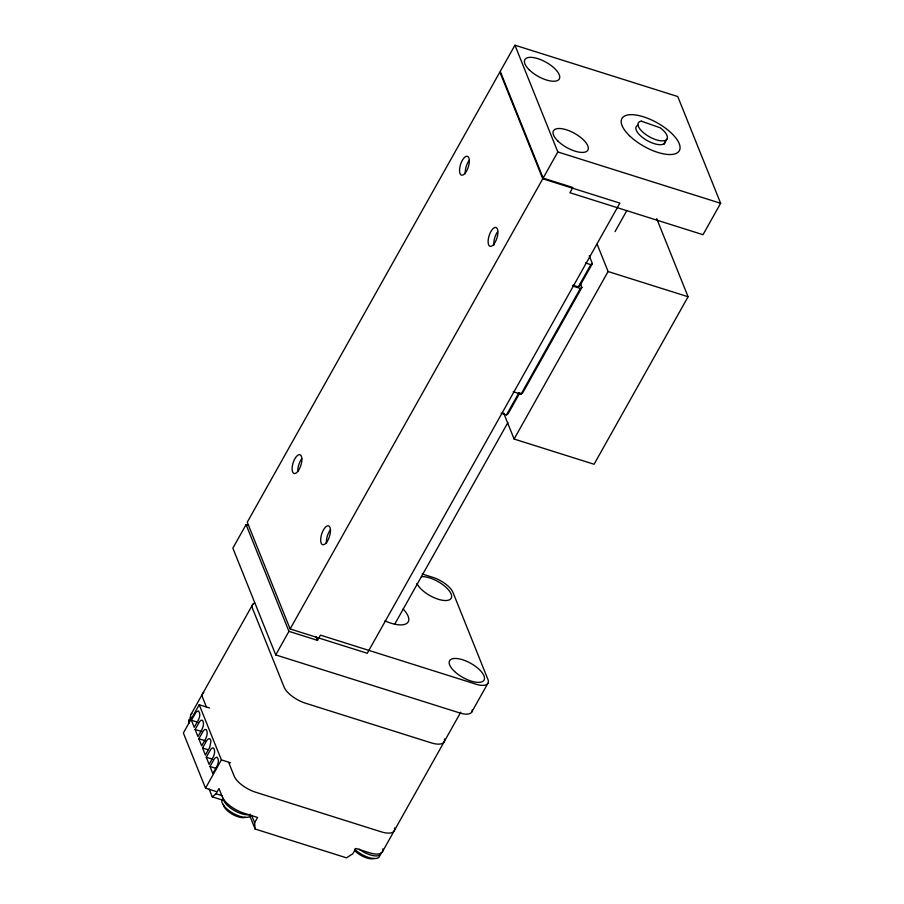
<?xml version="1.0" encoding="UTF-8"?>
<svg xmlns="http://www.w3.org/2000/svg" width="904" height="904" viewBox="0 0 904 904"><rect width="100%" height="100%" fill="white"/><g stroke="black" fill="none" stroke-linecap="round" stroke-linejoin="round"><path stroke-width="1.36" d="M248.668 525.427L246.069 524.614L232.859 548.163L275.731 654.914L460.825 713.279A18.487 7.571 29.3 0 0 472.193 710.024M514.941 45.2L500.251 71.371L543.134 178.122L572.831 187.49L569.904 192.721L703.007 234.701L720.635 203.287L677.763 96.547L514.941 45.2L557.813 151.951L720.635 203.287M191.139 714.183L252.826 604.256M209.615 708.013L199.23 704.736L183.365 733.008L205.524 788.164L215.909 791.441M191.388 720.239L196.191 711.945L198.451 710.894C202.53 715.945 196.326 722.895 194.247 727.347L191.388 720.239L197.886 722.285M195.106 729.483L199.807 721.324L201.366 720.126L202.688 720.511C205.502 726.081 200.236 731.946 197.965 736.602L195.106 729.483L201.603 731.528M198.823 738.737L203.524 730.568L205.072 729.381L206.406 729.754C209.219 735.336 203.954 741.201 201.682 745.856L198.823 738.737L205.321 740.783M206.259 757.236L210.937 749.1L212.496 747.89L213.819 748.252C216.666 753.823 211.389 759.699 209.118 764.355L206.259 757.236L212.745 759.292M209.977 766.49L214.723 758.264L216.983 757.134C221.175 762.106 214.869 769.214 212.824 773.609L209.977 766.49L216.463 768.536M290.127 628.958L542.762 178.789L499.878 72.037L247.255 522.218L290.127 628.958L367.25 653.276L619.884 203.106L542.762 178.789M543.134 178.122L557.813 151.951M275.731 654.914L288.952 631.354L246.069 524.614M205.524 788.164L221.378 759.891L199.23 704.736M209.152 789.102L212.27 796.865L216.056 793.769L218.994 788.537L222.429 797.068A19.741 8.091 29.3 0 0 243.854 813.148L257.561 817.476L254.623 822.708L255.12 829.024L346.526 857.851L352.888 853.692L355.826 848.46L369.533 852.788A19.741 8.091 29.3 0 0 382.799 848.856M288.952 631.354L317.507 640.36L320.445 635.128L474.69 683.774A18.487 7.571 29.3 0 0 487.55 678.497L452.972 592.425A18.487 7.571 29.3 0 0 432.914 577.373L422.202 573.995M501.166 413.207L506.511 414.891L518.998 392.63M572.989 285.212L578.334 286.896L590.832 264.635L592.38 263.584L589.227 255.764M519.89 392.754L508.059 413.84L506.511 414.891M592.38 263.584L579.882 285.845L578.334 286.896M513.246 391.737L521.02 394.189L580.357 288.455L581.894 287.404L580.345 283.54M581.894 287.404L522.557 393.138L521.02 394.189M394.596 624.427L507.924 422.484M615.036 231.616L626.777 210.688M664.09 144.199L666.858 139.272M656.711 218.644L688.08 296.749L594.075 464.26L514.105 439.039L608.098 271.528L597.126 244.193M382.234 852.122L460.746 712.228M471.673 712.182L487.832 683.39M202.541 747.992L206.858 740.342L208.406 738.794L209.83 738.76A7.255 3.006 -72.5 0 1 210.926 741.483L209.705 747.382L205.4 755.1L202.541 747.992L207.92 749.687M585.476 262.951L590.832 264.635M608.098 271.528L688.08 296.749M572.582 286.003L580.357 288.455M221.378 759.891L230.475 762.761M216.056 793.769L222.486 795.791M212.27 796.865L222.813 800.187M503.641 413.004L514.105 439.039M315.937 636.461L317.507 640.36M251.73 815.498L254.623 822.708M206.406 706.984L202.733 697.854A19.741 8.091 29.3 0 1 203.671 692.475M228.938 763.089L234.181 776.129A19.741 8.091 29.3 0 0 255.606 792.209L381.285 831.849A19.741 8.091 29.3 0 0 394.551 827.917M255.12 829.024L250.826 818.346A19.741 8.091 29.3 0 0 250.125 816.911M665.276 141.386A16.453 6.746 29.3 0 1 646.518 140.188A16.453 6.746 29.3 0 1 637.93 125.26M190.993 718.793A19.741 8.091 29.3 0 1 191.919 713.414M444.486 738.93A19.741 8.091 29.3 0 1 431.219 742.862L305.541 703.222A19.741 8.091 29.3 0 1 284.116 687.142L252.679 608.867A19.741 8.091 29.3 0 1 254.668 602.9M189.083 723.155A16.408 6.723 29.3 0 1 189.207 719.313M190.552 720.544A16.408 6.723 29.3 0 1 190.665 716.702M250.577 815.781A16.408 6.723 29.3 0 1 232.441 812.911A16.408 6.723 29.3 0 1 222.339 799.147M245.368 817.261A13.21 5.413 29.3 0 1 231.989 814.041A13.21 5.413 29.3 0 1 223.412 804.323M250.521 814.289A16.408 6.723 29.3 0 1 233.91 810.3A16.408 6.723 29.3 0 1 223.243 798.232M379.782 855.229A16.408 6.723 29.3 0 1 370.516 857.998A16.408 6.723 29.3 0 1 354.56 849.172M374.019 858.416A13.21 5.413 29.3 0 1 355.385 851.252M381.239 852.619A16.408 6.723 29.3 0 1 359.035 849.105M403.139 609.036A26.329 10.791 29.3 0 1 406.585 623.523A26.329 10.791 29.3 0 1 384.968 620.879M421.388 576.65A19.741 8.091 29.3 0 1 448.361 589.724A19.741 8.091 29.3 0 1 441.547 600.109A19.741 8.091 29.3 0 1 416.936 583.43M297.823 470.035A9.876 4.091 -72.5 0 1 301.778 458.712M465.334 173.737A9.876 4.091 -72.5 0 1 469.221 160.347M326.48 543.27A9.876 4.091 -72.5 0 1 330.367 529.88M493.957 245.142A9.876 4.091 -72.5 0 1 497.641 231.718M641.388 121.181L640.077 121.441A16.453 6.746 29.3 0 0 645.128 134.029A16.453 6.746 29.3 0 0 665.333 140.391A16.453 6.746 29.3 0 0 660.27 127.814L641.388 121.181M629.466 135.702A32.906 13.492 29.3 0 0 678.949 151.296A32.906 13.492 29.3 0 0 643.49 116.808A32.906 13.492 29.3 0 0 629.466 135.702M529.382 69.958A19.741 8.091 29.3 0 0 559.067 79.315A19.741 8.091 29.3 0 0 537.801 58.624A19.741 8.091 29.3 0 0 529.382 69.958M557.971 141.114A19.741 8.091 29.3 0 0 587.656 150.482A19.741 8.091 29.3 0 0 566.379 129.78A19.741 8.091 29.3 0 0 557.971 141.114M454.565 671.48A19.741 8.091 29.3 0 0 483.979 680.203A19.741 8.091 29.3 0 0 461.967 659.558A19.741 8.091 29.3 0 0 454.565 671.48M465.368 172.913A9.876 4.091 -72.5 0 0 468.136 156.765A9.876 4.091 -72.5 0 0 459.808 167.511A9.876 4.091 -72.5 0 0 465.368 172.913M326.513 542.457A9.876 4.091 -72.5 0 0 329.282 526.297A9.876 4.091 -72.5 0 0 320.943 537.044A9.876 4.091 -72.5 0 0 326.513 542.457M297.924 471.289A9.876 4.091 -72.5 0 0 300.693 455.141A9.876 4.091 -72.5 0 0 292.365 465.876A9.876 4.091 -72.5 0 0 297.924 471.289M494.115 243.865A9.876 4.091 -72.5 0 0 496.612 227.831A9.876 4.091 -72.5 0 0 488.329 238.984A9.876 4.091 -72.5 0 0 494.115 243.865"/></g></svg>
